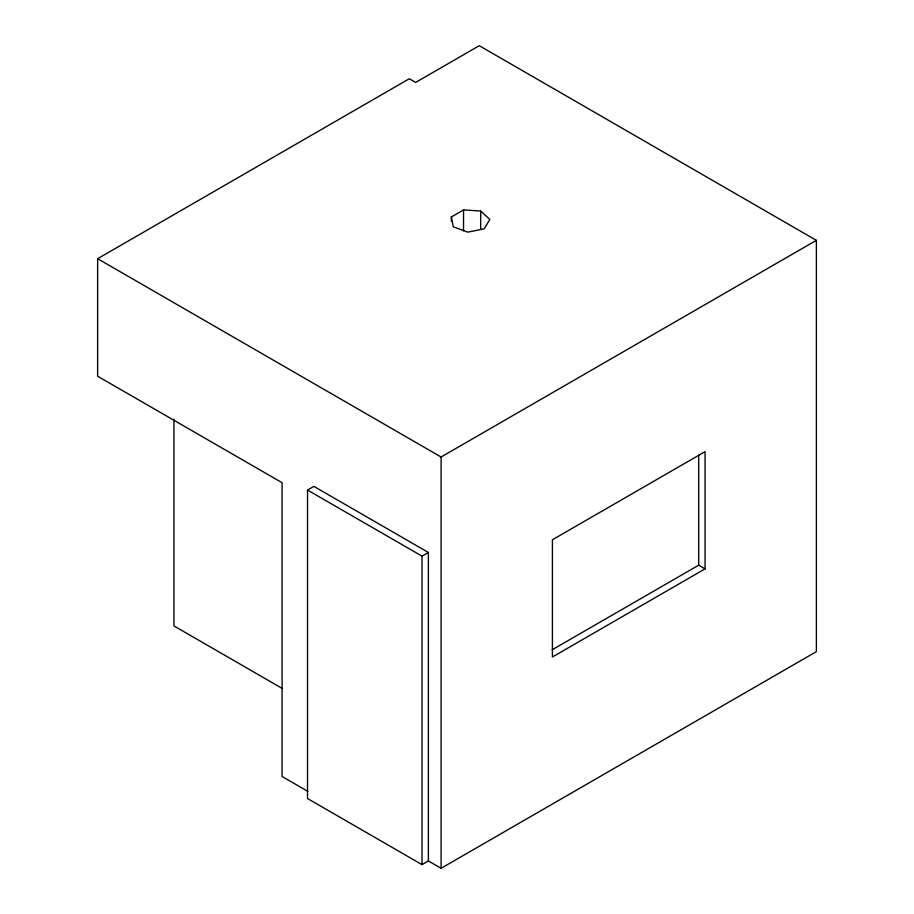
<?xml version="1.0" encoding="UTF-8"?>
<svg xmlns="http://www.w3.org/2000/svg" width="914" height="914" viewBox="0 0 914 914"><rect width="100%" height="100%" fill="white"/><g stroke="black" fill="none" stroke-linecap="round" stroke-linejoin="round"><path stroke-width="1.37" d="M307.767 791.318L282.083 776.489L282.083 482.706L97.627 376.214L97.627 258.696L409.301 78.753L415.653 82.42L479.267 45.7L816.373 240.336L816.373 651.636L441.096 868.3L428.38 860.954L422.017 864.633L307.527 798.528L307.527 490.053L313.89 486.374L428.38 552.479L428.38 860.954M451.367 216.949L463.547 209.912L480.673 211.031L489.847 219.451L484.157 228.843L467.888 232.133L453.287 226.832L451.367 216.949L451.367 221.142M97.627 258.696L441.096 457L816.373 240.336M307.527 490.053L422.017 556.146L428.38 552.479M552.205 649.763L698.707 565.183L705.071 568.862L705.071 451.642L552.41 539.774L552.41 656.995L705.071 568.862M282.357 688.516L173.946 625.93L173.946 419.138M698.707 455.023L698.707 565.183M480.673 211.031L480.673 229.208M463.547 209.912L463.547 230.899M441.096 457L441.096 868.3M422.017 556.146L422.017 864.633"/></g></svg>
